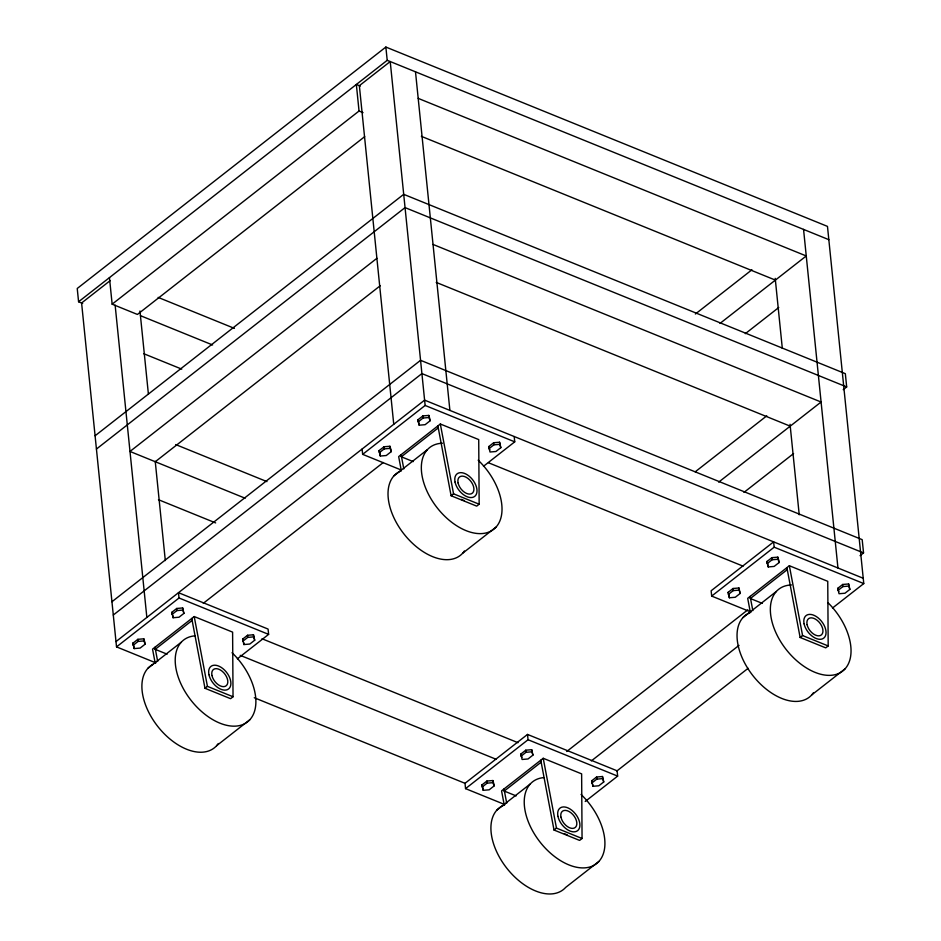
<?xml version="1.0" encoding="UTF-8"?>
<svg xmlns="http://www.w3.org/2000/svg" width="941" height="941" viewBox="0 0 941 941"><rect width="100%" height="100%" fill="white"/><g stroke="black" fill="none" stroke-linecap="round" stroke-linejoin="round"><path stroke-width="1.41" d="M832.514 608.015L863.767 583.573L827.48 226.393L385.857 47.05L77.233 288.487L78.585 301.767L82.655 303.425M78.585 301.767L387.21 60.33L385.857 47.05M110.168 280.63L81.596 302.99L116.531 646.89L155.888 662.876M364.708 136.633L137.421 314.447L112.144 304.178L359.039 111.026L356.345 84.467L360.332 86.09M95.088 435.765L403.701 194.328L845.336 373.671L846.677 386.951L843.218 389.668M96.429 449.045L405.053 207.608L846.677 386.951M376.894 258.305L129.987 451.457L245.142 498.224M155.277 461.725L380.246 285.723M111.944 601.746L420.568 360.309L862.191 539.652L863.544 552.932L860.074 555.637M113.296 615.026L421.909 373.589L863.544 552.932M115.99 641.586L424.614 400.137L863.226 578.256M116.531 646.89L179.025 597.994L178.484 592.689L268.079 629.07L268.62 634.375L237.367 658.829M400.654 469.782L362.65 454.35L425.144 405.453L390.221 61.553L359.356 85.69L393.75 424.285M171.838 612.297L176.743 608.462L182.672 607.957L183.907 613.391L179.013 617.225L173.085 617.731L171.838 612.297L172.532 614.52M417.969 419.757L422.862 415.922L428.79 415.416L429.814 418.745L430.025 420.85L425.132 424.685L419.204 425.191L417.969 419.757L419.204 425.191M132.975 643.15L137.868 639.315L143.797 638.81L144.82 642.138L145.043 644.244L140.138 648.078L134.21 648.584L132.975 643.15L134.21 648.584M379.094 450.598L383.999 446.763L389.915 446.269L390.95 449.586L391.162 451.704L386.257 455.526L380.34 456.032L379.094 450.598L380.34 456.032M172.062 614.402L176.955 610.568L182.883 610.074L183.907 613.391M418.18 421.862L423.074 418.027L429.002 417.522L430.025 420.85M133.187 645.255L138.092 641.421L144.008 640.915L145.043 644.244M379.305 452.715L384.21 448.881L390.139 448.375L391.162 451.704M203.28 603.334L383.258 462.537M167.122 654.171L155.206 649.325L191.976 620.566L191.764 618.46L204.985 688.283L230.58 698.681L233.039 696.763L232.603 632.129L194.211 616.543L152.548 649.137L155.241 663.381M413.24 461.619L401.325 456.785L438.094 428.026L437.883 425.908L451.104 495.742L476.711 506.129L479.157 504.211L478.722 439.588L440.329 424.003L398.666 456.597L401.36 470.841M147.866 668.345L181.178 642.28M393.985 475.805L427.308 449.739M242.637 639.115L247.542 635.281L253.47 634.775L254.705 640.209L249.812 644.044L243.884 644.55L242.637 639.115L243.331 641.327M488.767 446.563L493.66 442.74L499.589 442.235L500.824 447.669L495.931 451.504L490.002 452.009L488.767 446.563L489.791 449.892M242.86 641.221L247.754 637.386L253.682 636.881L254.705 640.209M488.979 448.681L493.884 444.846L499.8 444.34L500.824 447.669M483.498 466.277L514.739 441.835L514.198 436.53M204.985 688.283L207.432 686.365L233.039 696.763M451.104 495.742L453.562 493.825L479.157 504.211M695.387 314.023L751.918 269.796M720.006 323.422L806.249 255.964L418.192 98.37M216.606 745.707L249.918 719.642M462.725 553.167L496.036 527.101M745.296 333.69L778.748 307.519M695.234 471.806L766.762 415.851M718.689 482.121L821.081 402.019L433.036 244.437M743.978 492.39L793.581 453.574M585.231 801.473L617.637 776.113L617.108 770.808L527.513 734.427L465.007 783.312L465.548 788.629L504.917 804.614M465.548 788.629L528.054 739.732L527.513 734.427M711.678 596.088L774.172 547.192L773.631 541.875L711.137 590.772L711.678 596.088L751.036 612.073M520.867 754.035L525.76 750.2L531.689 749.695L532.935 755.129L528.03 758.964L522.102 759.469L520.867 754.035L521.89 757.364M766.986 561.495L771.891 557.66L777.819 557.154L778.842 560.483L779.054 562.589L774.149 566.423L768.232 566.929L766.986 561.495L768.232 566.929M481.992 784.876L486.897 781.054L492.825 780.548L493.849 783.877L494.06 785.982L489.167 789.817L483.239 790.311L481.992 784.876L483.239 790.311M728.122 592.336L733.015 588.501L738.944 587.996L740.179 593.43L735.286 597.264L729.357 597.77L728.122 592.336L728.805 594.559M521.079 756.141L525.984 752.306L531.9 751.8L532.935 755.129M767.209 563.6L772.102 559.766L778.031 559.26L779.054 562.589M482.215 786.994L487.109 783.159L493.037 782.653L494.06 785.982M728.334 594.441L733.239 590.607L739.155 590.101L740.179 593.43M516.15 795.898L504.235 791.063L540.993 762.304L540.781 760.199L554.014 830.021L579.609 840.407L582.056 838.49L581.632 773.867L543.228 758.281L501.565 790.875L504.27 805.12M762.269 603.357L750.353 598.523L787.123 569.752L786.899 567.646L800.132 637.469L825.727 647.867L828.186 645.949L827.751 581.326L789.358 565.729L747.683 598.323L750.389 612.579M566.717 751.506L747.848 609.803M496.895 810.083L530.206 784.018M743.014 617.531L776.325 591.477M591.336 760.916L739.014 645.385M591.666 780.854L596.57 777.019L602.487 776.513L603.734 781.947L598.829 785.782L592.901 786.288L591.666 780.854L592.348 783.065M837.784 588.301L842.689 584.467L848.617 583.961L849.852 589.407L844.959 593.23L839.031 593.736L837.784 588.301L838.819 591.63M591.877 782.959L596.782 779.124L602.711 778.619L603.734 781.947M838.008 590.407L842.901 586.584L848.829 586.078L849.852 589.407M616.614 771.185L748.142 668.286M554.014 830.021L556.46 828.104L582.056 838.49M800.132 637.469L802.579 635.551L828.186 645.949M598.947 861.38L565.623 887.445A51.92 31.241 52 0 1 505.788 866.896A51.92 31.241 52 0 1 503.541 805.343M811.754 694.893L845.065 668.839M387.21 60.33L828.833 239.673M359.039 111.026L363.026 112.649M421.368 136.339L775.384 280.1M436.212 282.394L790.228 426.167M425.144 405.453L514.739 441.835M774.172 547.192L863.767 583.573M158.159 297.403L234.415 328.374M140.432 315.67L212.595 344.971M488.473 462.749L743.084 566.153M143.608 353.64L181.742 369.119M175.72 444.575L266.95 481.616M158.453 499.695L215.642 522.914M179.025 597.994L268.62 634.375M528.054 739.732L617.637 776.113M262.021 638.751L517.997 742.696M240.214 655.348L496.189 759.305M254.282 697.74L465.325 783.441M789.358 565.729L802.579 635.551M752.835 610.662L750.142 596.418L750.353 598.523M543.228 758.281L556.46 828.104M440.329 424.003L453.562 493.825M506.717 803.202L504.011 788.958L504.235 791.063M403.818 468.924L401.113 454.679L401.325 456.785M194.211 616.543L207.432 686.365M157.688 661.476L154.994 647.22L155.206 649.325M848.617 583.961L848.829 586.078M842.689 584.467L842.901 586.584M803.555 229.404L837.949 567.999M775.208 278.36L782.324 348.405M790.04 424.297L799.227 514.786M777.819 557.154L778.031 559.26M771.891 557.66L772.102 559.766M738.944 587.996L739.155 590.101M733.015 588.501L733.239 590.607M729.146 595.665L729.357 597.77M602.487 776.513L602.711 778.619M596.57 777.019L596.782 779.124M592.689 784.171L592.901 786.288M531.689 749.695L531.9 751.8M499.589 442.235L499.8 444.34M525.76 750.2L525.984 752.306M493.66 442.74L493.884 444.846M492.825 780.548L493.037 782.653M415.499 71.822L449.892 410.405M486.897 781.054L487.109 783.159M428.79 415.416L429.002 417.522M422.862 415.922L423.074 418.027M389.915 446.269L390.139 448.375M383.999 446.763L384.21 448.881M362.109 449.033L362.65 454.35M253.47 634.775L253.682 636.881M247.542 635.281L247.754 637.386M243.672 642.444L243.884 644.55M182.672 607.957L182.883 610.074M176.743 608.462L176.955 610.568M172.873 615.626L173.085 617.731M139.962 311L148.407 394.197M155.23 461.325L165.31 560.565M115.131 305.119L146.855 617.437M109.45 277.619L112.144 304.178M143.797 638.81L144.008 640.915M137.868 639.315L138.092 641.421M232.039 652.736A51.92 31.241 52 0 1 248.283 721.241A51.92 31.241 52 0 1 185.812 692.894A51.92 31.241 52 0 1 194.846 635.857M218.312 743.531A51.92 31.241 52 0 1 158.864 727.816A51.92 31.241 52 0 1 153.265 664.193M828.151 602.863A51.92 31.241 52 0 1 842.665 671.074A51.92 31.241 52 0 1 779.948 640.433A51.92 31.241 52 0 1 791.51 584.961M813.459 692.717A51.92 31.241 52 0 1 753.294 676.132A51.92 31.241 52 0 1 749.659 612.803M478.169 460.184A51.92 31.241 52 0 1 494.06 528.995A51.92 31.241 52 0 1 431.154 499.083A51.92 31.241 52 0 1 442.493 443.235M464.431 550.979A51.92 31.241 52 0 1 404.277 534.394A51.92 31.241 52 0 1 400.631 471.065M464.242 500.53A14.327 8.622 52 0 1 461.361 499.342M581.067 794.463A51.92 31.241 52 0 1 597.312 862.979A51.92 31.241 52 0 1 534.829 834.632A51.92 31.241 52 0 1 543.874 777.595M567.152 834.808A14.327 8.622 52 0 1 564.259 833.62M208.949 674.673A14.327 8.622 52 0 0 227.428 689.635A14.327 8.622 52 0 0 222.958 668.663A14.327 8.622 52 0 0 208.949 674.673M211.96 675.497A10.339 6.222 52 0 0 225.299 686.307A10.339 6.222 52 0 0 222.076 671.156A10.339 6.222 52 0 0 211.96 675.497M804.096 623.859A14.327 8.622 52 0 0 822.575 638.821A14.327 8.622 52 0 0 818.105 617.849A14.327 8.622 52 0 0 804.096 623.859M807.096 624.695A10.339 6.222 52 0 0 820.446 635.493A10.339 6.222 52 0 0 817.223 620.354A10.339 6.222 52 0 0 807.096 624.695M455.068 482.121A14.327 8.622 52 0 0 473.546 497.083A14.327 8.622 52 0 0 469.089 476.122A14.327 8.622 52 0 0 455.068 482.121M458.079 482.956A10.339 6.222 52 0 0 471.417 493.754A10.339 6.222 52 0 0 468.195 478.616A10.339 6.222 52 0 0 458.079 482.956M557.966 816.4A14.327 8.622 52 0 0 576.445 831.362A14.327 8.622 52 0 0 571.987 810.401A14.327 8.622 52 0 0 557.966 816.4M560.977 817.235A10.339 6.222 52 0 0 574.328 828.045A10.339 6.222 52 0 0 571.105 812.895A10.339 6.222 52 0 0 560.977 817.235"/></g></svg>
